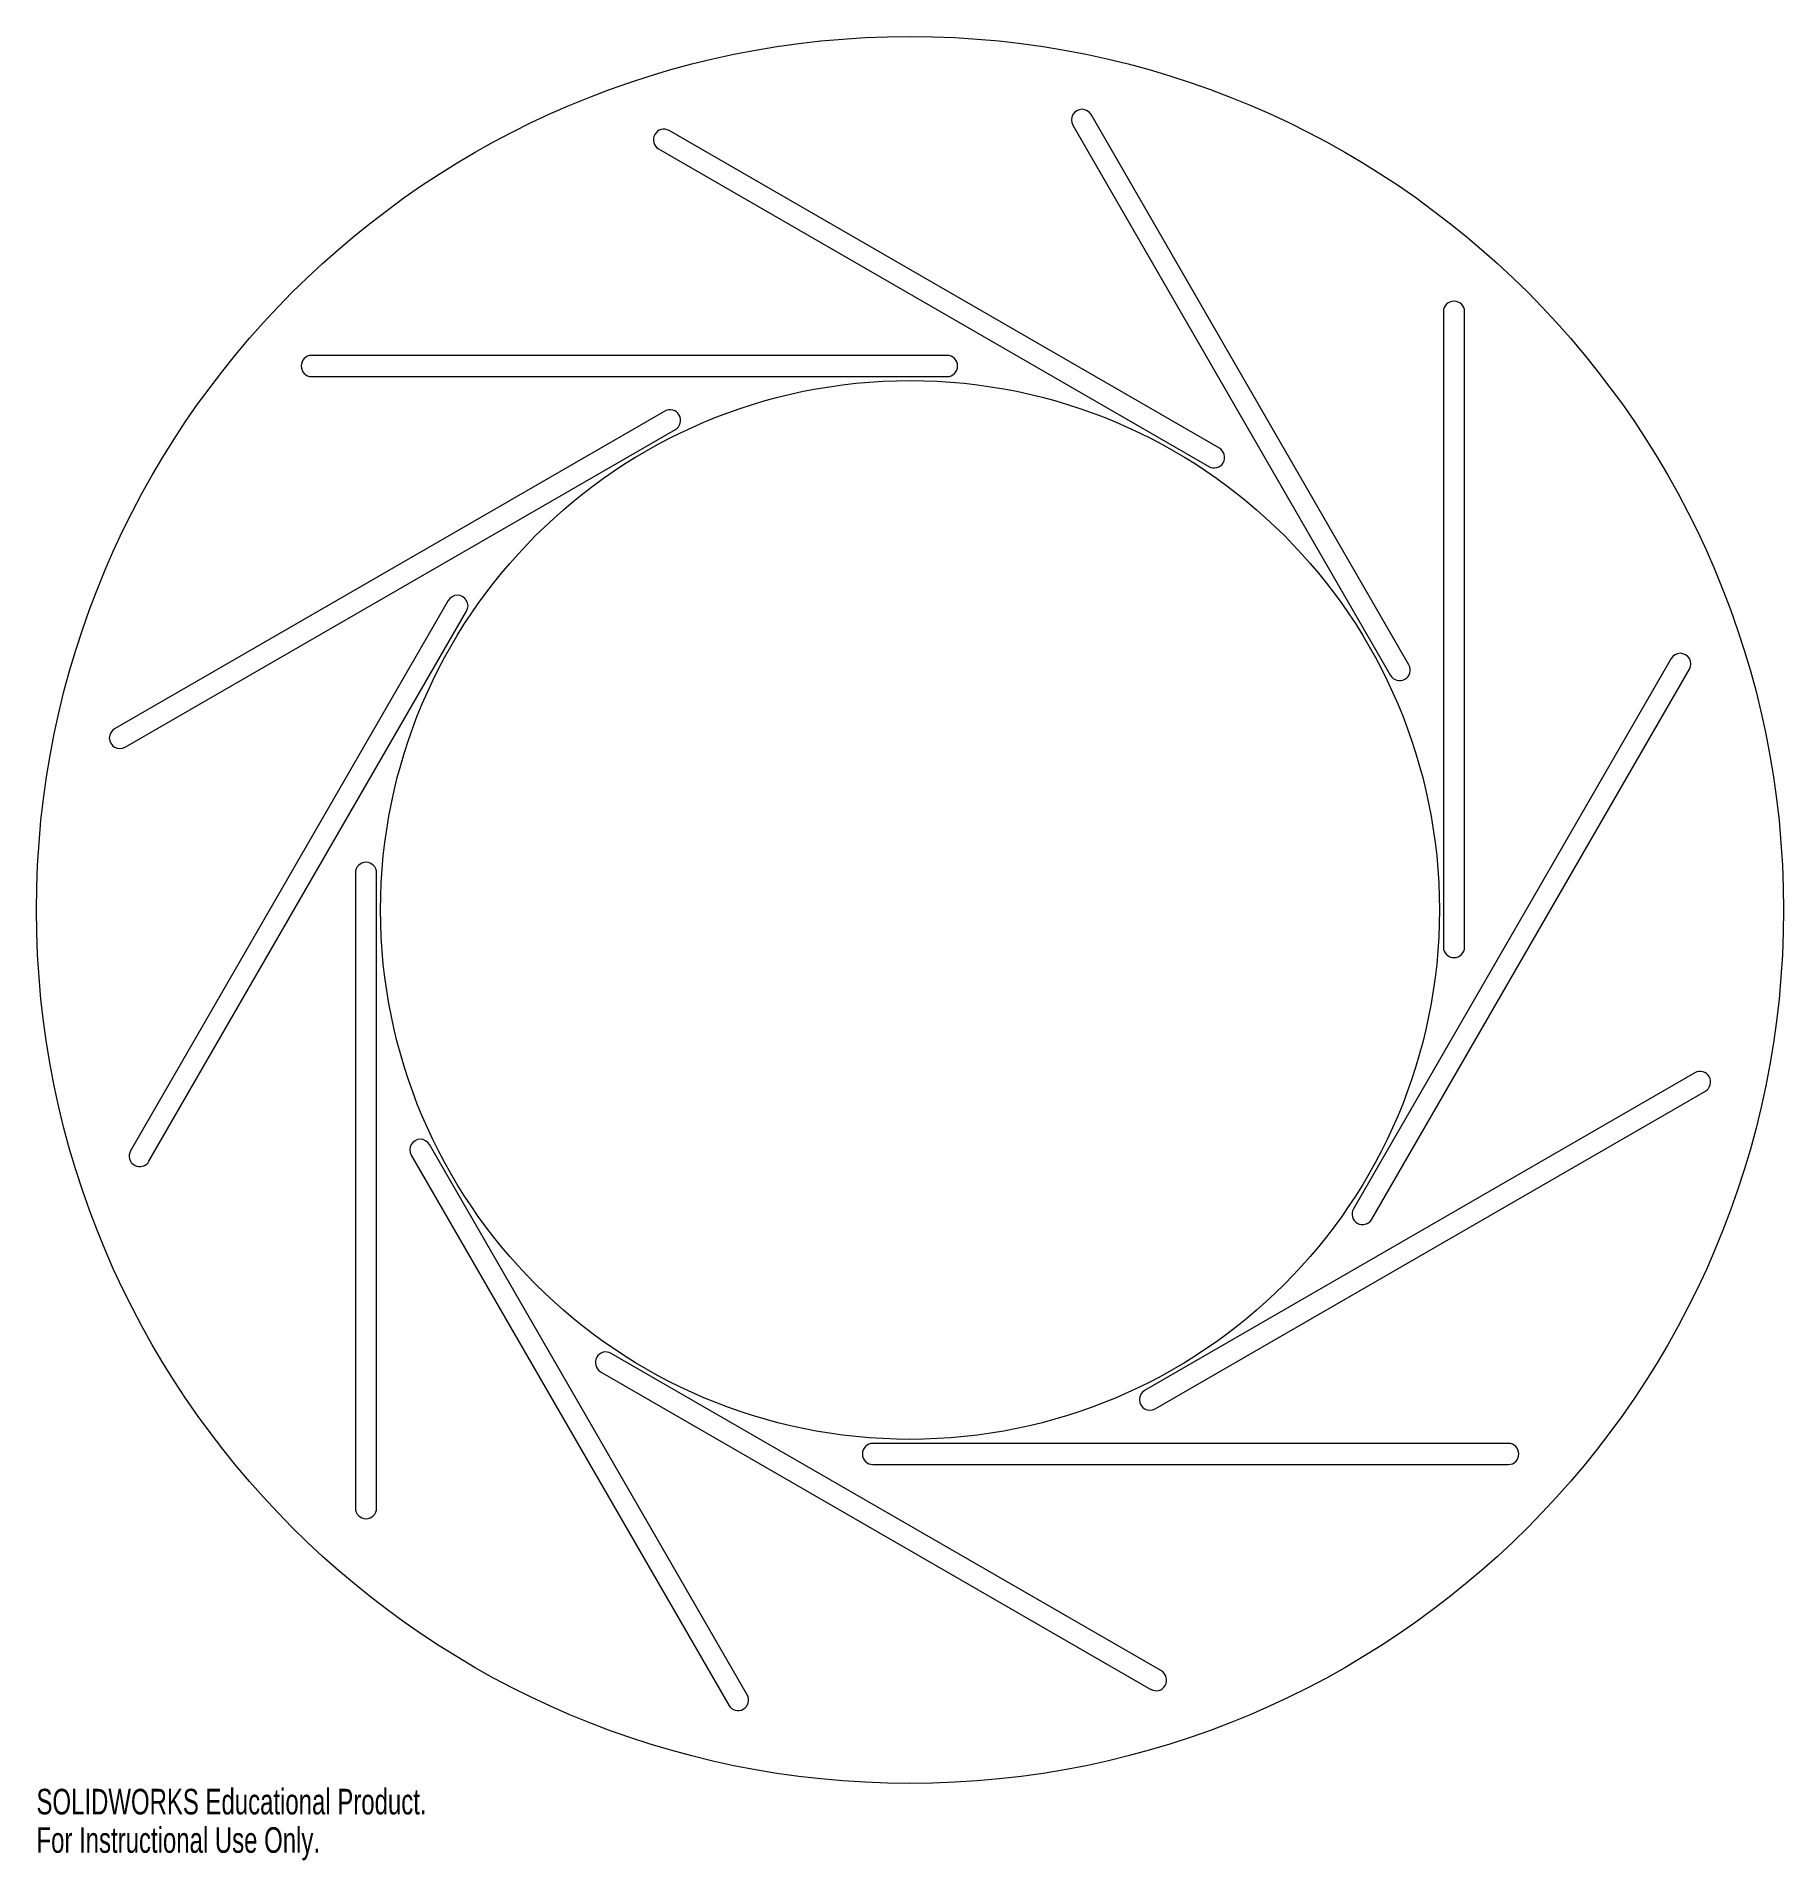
# Model space of a CAD drawing. Header units: millimetres. Extents: x -165 to 165, y -180 to 165.
import ezdxf

# ---------------------------------------------------------------- set-up
doc = ezdxf.new("R2010")
doc.units = ezdxf.units.MM
doc.styles.add('SLDTEXTSTYLE0', font='TXT', dxfattribs={"width": 0.7})

msp = doc.modelspace()

# ---------------------------------------------------------------- linework, layer by layer
at = {"color": 7, "linetype": 'Continuous', "lineweight": 15}
for p, q in [((30.76, 148.24), (90.76, 44.32)), ((94.23, 46.32), (34.23, 150.24)), ((58.44, 87.23), (-45.48, 147.23)), ((-47.48, 143.76), (56.44, 83.76)), ((100.76, 113), (100.76, -7)), ((104.76, -7), (104.76, 113)), ((7, 104.76), (-113, 104.76)), ((-113, 100.76), (7, 100.76)), ((-46.32, 94.23), (-150.24, 34.23)), ((-148.24, 30.76), (-44.32, 90.76)), ((-87.23, 58.44), (-147.23, -45.48)), ((-143.76, -47.48), (-83.76, 56.44)), ((143.76, 47.48), (83.76, -56.44)), ((87.23, -58.44), (147.23, 45.48)), ((-104.76, 7), (-104.76, -113)), ((-100.76, -113), (-100.76, 7)), ((148.24, -30.76), (44.32, -90.76)), ((46.32, -94.23), (150.24, -34.23)), ((-30.76, -148.24), (-90.76, -44.32)), ((-94.23, -46.32), (-34.23, -150.24)), ((47.48, -143.76), (-56.44, -83.76)), ((-58.44, -87.23), (45.48, -147.23)), ((113, -100.76), (-7, -100.76)), ((-7, -104.76), (113, -104.76))]:
    msp.add_line(p, q, dxfattribs=at)
for radius in [165, 100]:
    msp.add_circle((0, 0), radius, dxfattribs=at)
for centre, start, end in [((32.49, 149.24), 30, 210), ((-46.48, 145.49), 60, 240), ((102.76, 113), 0, 180), ((-113, 102.76), 90, 270), ((7, 102.76), 270, 90), ((-45.32, 92.49), 300, 120), ((57.44, 85.49), 240, 60), ((-85.49, 57.44), 330, 150), ((145.49, 46.48), 330, 150), ((92.49, 45.32), 210, 30), ((-149.24, 32.49), 120, 300), ((-102.76, 7), 0, 180), ((102.76, -7), 180, 0), ((149.24, -32.49), 300, 120), ((-92.49, -45.32), 30, 210), ((-145.49, -46.48), 150, 330), ((85.49, -57.44), 150, 330), ((-57.44, -85.49), 60, 240), ((45.32, -92.49), 120, 300), ((-7, -102.76), 90, 270), ((113, -102.76), 270, 90), ((-102.76, -113), 180, 0), ((46.48, -145.49), 240, 60), ((-32.49, -149.24), 210, 30)]:
    msp.add_arc(centre, 2, start, end, dxfattribs=at)

# ---------------------------------------------------------------- texts
at = {"color": 7, "linetype": 'Continuous', "char_height": 4.8336, "attachment_point": 1, "style": 'SLDTEXTSTYLE0'}
for s, insert in [('SOLIDWORKS Educational Product.', (-165, -166.02)), ('For Instructional Use Only.', (-165, -173.27))]:
    msp.add_mtext(s, dxfattribs=dict(at, insert=insert))

doc.saveas('drawing.dxf')
